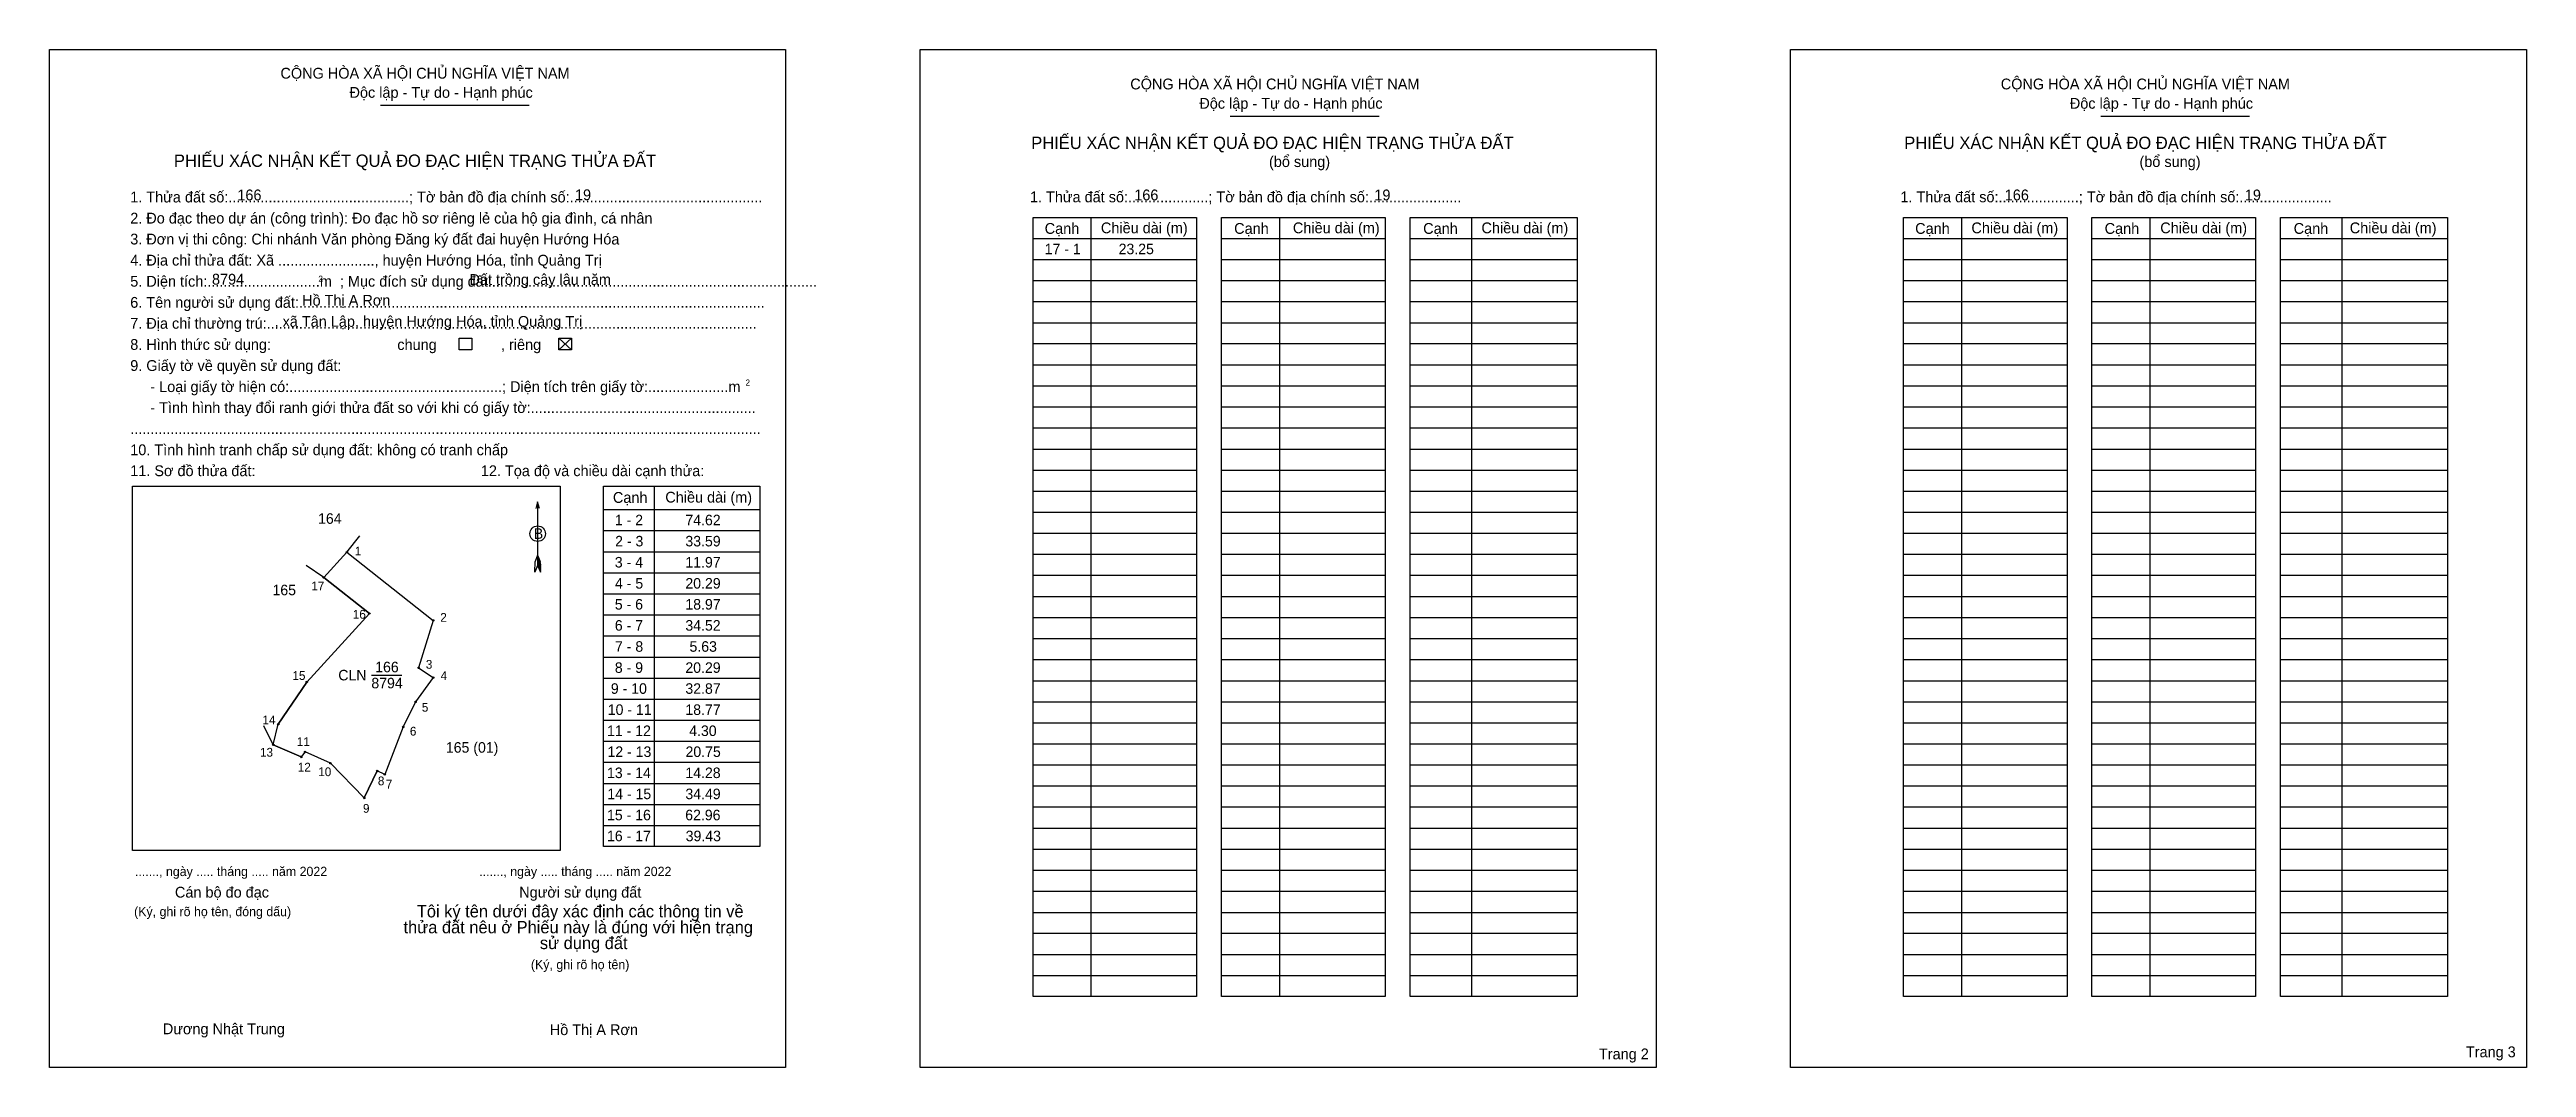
# Model space of a CAD drawing. Extents: x 544722 to 546401, y 1834648 to 1835338.
import ezdxf

# ---------------------------------------------------------------- set-up
doc = ezdxf.new("R2010")
doc.units = 0
for name, color, linetype in [('Level 1', 7, 'Continuous'), ('Level 10', 7, 'Continuous'), ('Level 11', 7, 'Continuous'), ('Level 13', 7, 'Continuous'), ('Level 2', 7, 'Continuous'), ('Level 25', 7, 'Continuous'), ('Level 27', 7, 'Continuous'), ('Level 36', 7, 'Continuous'), ('Level 48', 7, 'Continuous'), ('Level 50', 7, 'Continuous'), ('Level 52', 7, 'Continuous'), ('Level 55', 7, 'Continuous'), ('Level 6', 7, 'Continuous'), ('Level 9', 7, 'Continuous')]:
    doc.layers.add(name, color=color, linetype=linetype)

msp = doc.modelspace()

# ---------------------------------------------------------------- linework, layer by layer
at = {"layer": 'Level 1'}
for p, q in [((544722.3, 1835338.3), (544722.3, 1835338.3)), ((545312.2, 1835338.3), (545312.2, 1835338.3)), ((544946.6, 1835300.6), (545047.4, 1835300.6)), ((545522.5, 1835293.2), (545623.3, 1835293.2)), ((546112.4, 1835293.2), (546213.2, 1835293.2)), ((545428, 1835224.6), (545428, 1834696.5)), ((545555.8, 1835224.6), (545555.8, 1834696.5)), ((545685.9, 1835224.6), (545685.9, 1834696.5)), ((546017.9, 1835224.6), (546017.9, 1834696.5)), ((546145.7, 1835224.6), (546145.7, 1834696.5)), ((546275.8, 1835224.6), (546275.8, 1834696.5)), ((545388.8, 1835210.3), (545499.6, 1835210.3)), ((545388.8, 1835196.1), (545499.6, 1835196.1)), ((545516.5, 1835210.3), (545627.4, 1835210.3)), ((545516.5, 1835196.1), (545627.4, 1835196.1)), ((545644.3, 1835210.3), (545757.5, 1835210.3)), ((545644.3, 1835196.1), (545757.5, 1835196.1)), ((545978.7, 1835210.3), (546089.5, 1835210.3)), ((545978.7, 1835196.1), (546089.5, 1835196.1)), ((546106.4, 1835210.3), (546217.3, 1835210.3)), ((546106.4, 1835196.1), (546217.3, 1835196.1)), ((546234.2, 1835210.3), (546347.4, 1835210.3)), ((546234.2, 1835196.1), (546347.4, 1835196.1)), ((545388.8, 1835181.8), (545499.6, 1835181.8)), ((545516.5, 1835181.8), (545627.4, 1835181.8)), ((545644.3, 1835181.8), (545757.5, 1835181.8)), ((545978.7, 1835181.8), (546089.5, 1835181.8)), ((546106.4, 1835181.8), (546217.3, 1835181.8)), ((546234.2, 1835181.8), (546347.4, 1835181.8)), ((545388.8, 1835167.5), (545499.6, 1835167.5)), ((545516.5, 1835167.5), (545627.4, 1835167.5)), ((545644.3, 1835167.5), (545757.5, 1835167.5)), ((545978.7, 1835167.5), (546089.5, 1835167.5)), ((546106.4, 1835167.5), (546217.3, 1835167.5)), ((546234.2, 1835167.5), (546347.4, 1835167.5)), ((545388.8, 1835153.2), (545499.6, 1835153.2)), ((545516.5, 1835153.2), (545627.4, 1835153.2)), ((545644.3, 1835153.2), (545757.5, 1835153.2)), ((545978.7, 1835153.2), (546089.5, 1835153.2)), ((546106.4, 1835153.2), (546217.3, 1835153.2)), ((546234.2, 1835153.2), (546347.4, 1835153.2)), ((545067.4, 1835142.7), (545076, 1835134.7)), ((545067.4, 1835134.7), (545076, 1835142.7)), ((545388.8, 1835139), (545499.6, 1835139)), ((545516.5, 1835139), (545627.4, 1835139)), ((545644.3, 1835139), (545757.5, 1835139)), ((545978.7, 1835139), (546089.5, 1835139)), ((546106.4, 1835139), (546217.3, 1835139)), ((546234.2, 1835139), (546347.4, 1835139)), ((545388.8, 1835124.7), (545499.6, 1835124.7)), ((545388.8, 1835110.4), (545499.6, 1835110.4)), ((545516.5, 1835124.7), (545627.4, 1835124.7)), ((545516.5, 1835110.4), (545627.4, 1835110.4)), ((545644.3, 1835124.7), (545757.5, 1835124.7)), ((545644.3, 1835110.4), (545757.5, 1835110.4)), ((545978.7, 1835124.7), (546089.5, 1835124.7)), ((545978.7, 1835110.4), (546089.5, 1835110.4)), ((546106.4, 1835124.7), (546217.3, 1835124.7)), ((546106.4, 1835110.4), (546217.3, 1835110.4)), ((546234.2, 1835124.7), (546347.4, 1835124.7)), ((546234.2, 1835110.4), (546347.4, 1835110.4)), ((545388.8, 1835096.2), (545499.6, 1835096.2)), ((545516.5, 1835096.2), (545627.4, 1835096.2)), ((545644.3, 1835096.2), (545757.5, 1835096.2)), ((545978.7, 1835096.2), (546089.5, 1835096.2)), ((546106.4, 1835096.2), (546217.3, 1835096.2)), ((546234.2, 1835096.2), (546347.4, 1835096.2)), ((545388.8, 1835081.9), (545499.6, 1835081.9)), ((545516.5, 1835081.9), (545627.4, 1835081.9)), ((545644.3, 1835081.9), (545757.5, 1835081.9)), ((545978.7, 1835081.9), (546089.5, 1835081.9)), ((546106.4, 1835081.9), (546217.3, 1835081.9)), ((546234.2, 1835081.9), (546347.4, 1835081.9)), ((545388.8, 1835067.6), (545499.6, 1835067.6)), ((545516.5, 1835067.6), (545627.4, 1835067.6)), ((545644.3, 1835067.6), (545757.5, 1835067.6)), ((545978.7, 1835067.6), (546089.5, 1835067.6)), ((546106.4, 1835067.6), (546217.3, 1835067.6)), ((546234.2, 1835067.6), (546347.4, 1835067.6)), ((545388.8, 1835053.3), (545499.6, 1835053.3)), ((545516.5, 1835053.3), (545627.4, 1835053.3)), ((545644.3, 1835053.3), (545757.5, 1835053.3)), ((545978.7, 1835053.3), (546089.5, 1835053.3)), ((546106.4, 1835053.3), (546217.3, 1835053.3)), ((546234.2, 1835053.3), (546347.4, 1835053.3)), ((544778.5, 1835042.4), (544778.5, 1835042.4)), ((545053.1, 1835031.7), (545053.1, 1834988.6)), ((545097.7, 1835026.6), (545203.6, 1835026.6)), ((545132, 1835042.5), (545132, 1834798.2)), ((545388.8, 1835039.1), (545499.6, 1835039.1)), ((545516.5, 1835039.1), (545627.4, 1835039.1)), ((545644.3, 1835039.1), (545757.5, 1835039.1)), ((545978.7, 1835039.1), (546089.5, 1835039.1)), ((546106.4, 1835039.1), (546217.3, 1835039.1)), ((546234.2, 1835039.1), (546347.4, 1835039.1)), ((545097.7, 1835012.3), (545203.6, 1835012.3)), ((545388.8, 1835024.8), (545499.6, 1835024.8)), ((545388.8, 1835010.5), (545499.6, 1835010.5)), ((545516.5, 1835024.8), (545627.4, 1835024.8)), ((545516.5, 1835010.5), (545627.4, 1835010.5)), ((545644.3, 1835024.8), (545757.5, 1835024.8)), ((545644.3, 1835010.5), (545757.5, 1835010.5)), ((545978.7, 1835024.8), (546089.5, 1835024.8)), ((545978.7, 1835010.5), (546089.5, 1835010.5)), ((546106.4, 1835024.8), (546217.3, 1835024.8)), ((546106.4, 1835010.5), (546217.3, 1835010.5)), ((546234.2, 1835024.8), (546347.4, 1835024.8)), ((546234.2, 1835010.5), (546347.4, 1835010.5)), ((545053.1, 1834995.7), (545051.3, 1834991.3)), ((545053.1, 1834995.7), (545054.9, 1834991.3)), ((545053.1, 1834995.1), (545054.9, 1834990.7)), ((545053.1, 1834994.5), (545054.9, 1834990.1)), ((545053.1, 1834993.9), (545055, 1834989.4)), ((545053.1, 1834993.2), (545055, 1834988.8)), ((545053.1, 1834992.6), (545055, 1834988.1)), ((545097.7, 1834998), (545203.6, 1834998)), ((545388.8, 1834996.3), (545499.6, 1834996.3)), ((545516.5, 1834996.3), (545627.4, 1834996.3)), ((545644.3, 1834996.3), (545757.5, 1834996.3)), ((545978.7, 1834996.3), (546089.5, 1834996.3)), ((546106.4, 1834996.3), (546217.3, 1834996.3)), ((546234.2, 1834996.3), (546347.4, 1834996.3)), ((545051.2, 1834984.2), (545051.3, 1834991.3)), ((545053.1, 1834988.6), (545051.2, 1834984.2)), ((545053.1, 1834992), (545055, 1834987.5)), ((545053.1, 1834991.4), (545055, 1834986.8)), ((545053.1, 1834990.7), (545055, 1834986.2)), ((545053.1, 1834990.1), (545055, 1834985.6)), ((545053.1, 1834989.5), (545055, 1834984.9)), ((545053.1, 1834988.6), (545055, 1834984.2)), ((545055, 1834984.2), (545054.9, 1834991.3)), ((545097.7, 1834983.7), (545203.6, 1834983.7)), ((545388.8, 1834982), (545499.6, 1834982)), ((545516.5, 1834982), (545627.4, 1834982)), ((545644.3, 1834982), (545757.5, 1834982)), ((545978.7, 1834982), (546089.5, 1834982)), ((546106.4, 1834982), (546217.3, 1834982)), ((546234.2, 1834982), (546347.4, 1834982)), ((545097.7, 1834969.5), (545203.6, 1834969.5)), ((545388.8, 1834967.7), (545499.6, 1834967.7)), ((545516.5, 1834967.7), (545627.4, 1834967.7)), ((545644.3, 1834967.7), (545757.5, 1834967.7)), ((545978.7, 1834967.7), (546089.5, 1834967.7)), ((546106.4, 1834967.7), (546217.3, 1834967.7)), ((546234.2, 1834967.7), (546347.4, 1834967.7)), ((545097.7, 1834955.2), (545203.6, 1834955.2)), ((545388.8, 1834953.4), (545499.6, 1834953.4)), ((545516.5, 1834953.4), (545627.4, 1834953.4)), ((545644.3, 1834953.4), (545757.5, 1834953.4)), ((545978.7, 1834953.4), (546089.5, 1834953.4)), ((546106.4, 1834953.4), (546217.3, 1834953.4)), ((546234.2, 1834953.4), (546347.4, 1834953.4)), ((545097.7, 1834940.9), (545203.6, 1834940.9)), ((545097.7, 1834926.6), (545203.6, 1834926.6)), ((545388.8, 1834939.2), (545499.6, 1834939.2)), ((545516.5, 1834939.2), (545627.4, 1834939.2)), ((545644.3, 1834939.2), (545757.5, 1834939.2)), ((545978.7, 1834939.2), (546089.5, 1834939.2)), ((546106.4, 1834939.2), (546217.3, 1834939.2)), ((546234.2, 1834939.2), (546347.4, 1834939.2)), ((545097.7, 1834912.4), (545203.6, 1834912.4)), ((545388.8, 1834924.9), (545499.6, 1834924.9)), ((545388.8, 1834910.6), (545499.6, 1834910.6)), ((545516.5, 1834924.9), (545627.4, 1834924.9)), ((545516.5, 1834910.6), (545627.4, 1834910.6)), ((545644.3, 1834924.9), (545757.5, 1834924.9)), ((545644.3, 1834910.6), (545757.5, 1834910.6)), ((545978.7, 1834924.9), (546089.5, 1834924.9)), ((545978.7, 1834910.6), (546089.5, 1834910.6)), ((546106.4, 1834924.9), (546217.3, 1834924.9)), ((546106.4, 1834910.6), (546217.3, 1834910.6)), ((546234.2, 1834924.9), (546347.4, 1834924.9)), ((546234.2, 1834910.6), (546347.4, 1834910.6)), ((545097.7, 1834898.1), (545203.6, 1834898.1)), ((545388.8, 1834896.3), (545499.6, 1834896.3)), ((545516.5, 1834896.3), (545627.4, 1834896.3)), ((545644.3, 1834896.3), (545757.5, 1834896.3)), ((545978.7, 1834896.3), (546089.5, 1834896.3)), ((546106.4, 1834896.3), (546217.3, 1834896.3)), ((546234.2, 1834896.3), (546347.4, 1834896.3)), ((545097.7, 1834883.8), (545203.6, 1834883.8)), ((545388.8, 1834882.1), (545499.6, 1834882.1)), ((545516.5, 1834882.1), (545627.4, 1834882.1)), ((545644.3, 1834882.1), (545757.5, 1834882.1)), ((545978.7, 1834882.1), (546089.5, 1834882.1)), ((546106.4, 1834882.1), (546217.3, 1834882.1)), ((546234.2, 1834882.1), (546347.4, 1834882.1)), ((545097.7, 1834869.6), (545203.6, 1834869.6)), ((545388.8, 1834867.8), (545499.6, 1834867.8)), ((545516.5, 1834867.8), (545627.4, 1834867.8)), ((545644.3, 1834867.8), (545757.5, 1834867.8)), ((545978.7, 1834867.8), (546089.5, 1834867.8)), ((546106.4, 1834867.8), (546217.3, 1834867.8)), ((546234.2, 1834867.8), (546347.4, 1834867.8)), ((545097.7, 1834855.3), (545203.6, 1834855.3)), ((545388.8, 1834853.5), (545499.6, 1834853.5)), ((545516.5, 1834853.5), (545627.4, 1834853.5)), ((545644.3, 1834853.5), (545757.5, 1834853.5)), ((545978.7, 1834853.5), (546089.5, 1834853.5)), ((546106.4, 1834853.5), (546217.3, 1834853.5)), ((546234.2, 1834853.5), (546347.4, 1834853.5)), ((545097.7, 1834841), (545203.6, 1834841)), ((545097.7, 1834826.7), (545203.6, 1834826.7)), ((545388.8, 1834839.3), (545499.6, 1834839.3)), ((545388.8, 1834825), (545499.6, 1834825)), ((545516.5, 1834839.3), (545627.4, 1834839.3)), ((545516.5, 1834825), (545627.4, 1834825)), ((545644.3, 1834839.3), (545757.5, 1834839.3)), ((545644.3, 1834825), (545757.5, 1834825)), ((545978.7, 1834839.3), (546089.5, 1834839.3)), ((545978.7, 1834825), (546089.5, 1834825)), ((546106.4, 1834839.3), (546217.3, 1834839.3)), ((546106.4, 1834825), (546217.3, 1834825)), ((546234.2, 1834839.3), (546347.4, 1834839.3)), ((546234.2, 1834825), (546347.4, 1834825)), ((545097.7, 1834812.5), (545203.6, 1834812.5)), ((545388.8, 1834810.7), (545499.6, 1834810.7)), ((545516.5, 1834810.7), (545627.4, 1834810.7)), ((545644.3, 1834810.7), (545757.5, 1834810.7)), ((545978.7, 1834810.7), (546089.5, 1834810.7)), ((546106.4, 1834810.7), (546217.3, 1834810.7)), ((546234.2, 1834810.7), (546347.4, 1834810.7)), ((545068.4, 1834795.5), (545068.4, 1834795.5)), ((545388.8, 1834796.4), (545499.6, 1834796.4)), ((545516.5, 1834796.4), (545627.4, 1834796.4)), ((545644.3, 1834796.4), (545757.5, 1834796.4)), ((545978.7, 1834796.4), (546089.5, 1834796.4)), ((546106.4, 1834796.4), (546217.3, 1834796.4)), ((546234.2, 1834796.4), (546347.4, 1834796.4)), ((545388.8, 1834782.2), (545499.6, 1834782.2)), ((545516.5, 1834782.2), (545627.4, 1834782.2)), ((545644.3, 1834782.2), (545757.5, 1834782.2)), ((545978.7, 1834782.2), (546089.5, 1834782.2)), ((546106.4, 1834782.2), (546217.3, 1834782.2)), ((546234.2, 1834782.2), (546347.4, 1834782.2)), ((545388.8, 1834767.9), (545499.6, 1834767.9)), ((545516.5, 1834767.9), (545627.4, 1834767.9)), ((545644.3, 1834767.9), (545757.5, 1834767.9)), ((545978.7, 1834767.9), (546089.5, 1834767.9)), ((546106.4, 1834767.9), (546217.3, 1834767.9)), ((546234.2, 1834767.9), (546347.4, 1834767.9)), ((545388.8, 1834753.6), (545499.6, 1834753.6)), ((545516.5, 1834753.6), (545627.4, 1834753.6)), ((545644.3, 1834753.6), (545757.5, 1834753.6)), ((545978.7, 1834753.6), (546089.5, 1834753.6)), ((546106.4, 1834753.6), (546217.3, 1834753.6)), ((546234.2, 1834753.6), (546347.4, 1834753.6)), ((545388.8, 1834739.4), (545499.6, 1834739.4)), ((545388.8, 1834725.1), (545499.6, 1834725.1)), ((545516.5, 1834739.4), (545627.4, 1834739.4)), ((545516.5, 1834725.1), (545627.4, 1834725.1)), ((545644.3, 1834739.4), (545757.5, 1834739.4)), ((545644.3, 1834725.1), (545757.5, 1834725.1)), ((545978.7, 1834739.4), (546089.5, 1834739.4)), ((545978.7, 1834725.1), (546089.5, 1834725.1)), ((546106.4, 1834739.4), (546217.3, 1834739.4)), ((546106.4, 1834725.1), (546217.3, 1834725.1)), ((546234.2, 1834739.4), (546347.4, 1834739.4)), ((546234.2, 1834725.1), (546347.4, 1834725.1)), ((545388.8, 1834710.8), (545499.6, 1834710.8)), ((545516.5, 1834710.8), (545627.4, 1834710.8)), ((545644.3, 1834710.8), (545757.5, 1834710.8)), ((545978.7, 1834710.8), (546089.5, 1834710.8)), ((546106.4, 1834710.8), (546217.3, 1834710.8)), ((546234.2, 1834710.8), (546347.4, 1834710.8)), ((545221.1, 1834648.5), (545221.1, 1834648.5)), ((545810.9, 1834648.5), (545810.9, 1834648.5))]:
    msp.add_line(p, q, dxfattribs=at)
for points in [[(545388.8, 1835224.6), (545499.6, 1835224.6), (545499.6, 1834696.5), (545388.8, 1834696.5)], [(545516.5, 1835224.6), (545627.4, 1835224.6), (545627.4, 1834696.5), (545516.5, 1834696.5)], [(545644.3, 1835224.6), (545757.5, 1835224.6), (545757.5, 1834696.5), (545644.3, 1834696.5)], [(545978.7, 1835224.6), (546089.5, 1835224.6), (546089.5, 1834696.5), (545978.7, 1834696.5)], [(546106.4, 1835224.6), (546217.3, 1835224.6), (546217.3, 1834696.5), (546106.4, 1834696.5)], [(546234.2, 1835224.6), (546347.4, 1835224.6), (546347.4, 1834696.5), (546234.2, 1834696.5)], [(544778.5, 1835042.4), (545068.4, 1835042.4), (545068.4, 1834795.5), (544778.5, 1834795.5)], [(545097.7, 1835042.5), (545203.6, 1835042.5), (545203.6, 1834798.2), (545097.7, 1834798.2)]]:
    msp.add_lwpolyline(points, close=True, dxfattribs=at)
msp.add_lwpolyline([(545054.4, 1835027.2), (545053.1, 1835031.7), (545051.9, 1835027.2)], dxfattribs=at)
msp.add_circle((545053.1, 1835010.2), 5.27, dxfattribs=at)
at = {"layer": 'Level 10'}
msp.add_lwpolyline([(544982.3, 1834951.4), (544972.4, 1834919.3), (544982.3, 1834912.7), (544970.4, 1834896.2), (544962, 1834879.3), (544949.5, 1834847.1), (544944.4, 1834849.4), (544935.6, 1834831.1), (544912.7, 1834854.7), (544895.5, 1834862.3), (544892.9, 1834858.9), (544873.9, 1834867.2), (544877.3, 1834881.1), (544896.6, 1834909.7), (544939.1, 1834956.2), (544908.1, 1834980.5), (544923.8, 1834997.7)], close=True, dxfattribs=at)
at = {"layer": 'Level 11'}
for centre in [(544923.8, 1834997.7), (544908.1, 1834980.5), (544939.1, 1834956.2), (544982.3, 1834951.4), (544982.3, 1834951.4), (544896.6, 1834909.7), (544972.4, 1834919.3), (544982.3, 1834912.7), (544970.4, 1834896.2), (544877.3, 1834881.1), (544962, 1834879.3), (544873.9, 1834867.2), (544892.9, 1834858.9), (544895.5, 1834862.3), (544912.7, 1834854.7), (544944.4, 1834849.4), (544949.5, 1834847.1), (544935.6, 1834831.1)]:
    msp.add_circle(centre, 0.476, dxfattribs=at)
at = {"layer": 'Level 2'}
for points in [[(544722.3, 1835338.3), (545221.1, 1835338.3), (545221.1, 1834648.5), (544722.3, 1834648.5)], [(545312.2, 1835338.3), (545811, 1835338.3), (545811, 1834648.5), (545312.2, 1834648.5)], [(545902.1, 1835338.3), (546400.8, 1835338.3), (546400.8, 1834648.5), (545902.1, 1834648.5)]]:
    msp.add_lwpolyline(points, close=True, dxfattribs=at)
at = {"layer": 'Level 25'}
for p, q in [((544908.1, 1834980.5), (544939.1, 1834956.2)), ((544896.6, 1834909.7), (544877.3, 1834881.1)), ((544873.9, 1834867.2), (544892.9, 1834858.9)), ((544935.6, 1834831.1), (544944.4, 1834849.4))]:
    msp.add_line(p, q, dxfattribs=at)
at = {"layer": 'Level 27'}
for p, q in [((544923.8, 1834997.7), (544932.6, 1835008.8)), ((544908.1, 1834980.5), (544896.3, 1834988.6)), ((544873.9, 1834867.2), (544867.6, 1834880))]:
    msp.add_line(p, q, dxfattribs=at)
at = {"layer": 'Level 50'}
for points in [[(545000, 1835142.7), (545008.6, 1835142.7), (545008.6, 1835134.7), (545000, 1835134.7)], [(545067.4, 1835142.7), (545076, 1835142.7), (545076, 1835134.7), (545067.4, 1835134.7)]]:
    msp.add_lwpolyline(points, close=True, dxfattribs=at)
at = {"layer": 'Level 9'}
msp.add_line((544940.4, 1834914.4), (544961.1, 1834914.4), dxfattribs=at)

# ---------------------------------------------------------------- texts
at = {"layer": 'Level 1'}
for s, height, p in [('CỘNG HÒA XÃ HỘI CHỦ NGHĨA VIỆT NAM', 7.326, (544878.8, 1835318.6)), ('Độc lập - Tự do - Hạnh phúc', 7.326, (544925.6, 1835305.6)), ('CỘNG HÒA XÃ HỘI CHỦ NGHĨA VIỆT NAM', 7.326, (545454.7, 1835311.3)), ('CỘNG HÒA XÃ HỘI CHỦ NGHĨA VIỆT NAM', 7.326, (546044.6, 1835311.3)), ('Độc lập - Tự do - Hạnh phúc', 7.326, (545501.5, 1835298.2)), ('Độc lập - Tự do - Hạnh phúc', 7.326, (546091.4, 1835298.2)), ('PHIẾU XÁC NHẬN KẾT QUẢ ĐO ĐẠC HIỆN TRẠNG THỬA ĐẤT', 8.373, (545387.6, 1835270.9)), ('PHIẾU XÁC NHẬN KẾT QUẢ ĐO ĐẠC HIỆN TRẠNG THỬA ĐẤT', 8.373, (545979.2, 1835270.9)), ('PHIẾU XÁC NHẬN KẾT QUẢ ĐO ĐẠC HIỆN TRẠNG THỬA ĐẤT', 8.373, (544806.6, 1835258.8)), ('(bổ sung)', 7.33, (545548.7, 1835258.7)), ('(bổ sung)', 7.33, (546138.6, 1835258.7)), ('2. Đo đạc theo dự án (công trình): Đo đạc hồ sơ riêng lẻ của hộ gia đình, cá nhân', 7.326, (544777, 1835220.4)), ('1. Thửa đất số:.............................................; Tờ bản đồ địa chính số:................................................', 7.326, (544777, 1835234.7)), ('1. Thửa đất số:....................; Tờ bản đồ địa chính số:.......................', 7.326, (545386.7, 1835234.8)), ('1. Thửa đất số:....................; Tờ bản đồ địa chính số:.......................', 7.326, (545976.6, 1835234.8)), ('3. Đơn vị thi công: Chi nhánh Văn phòng Đăng ký đất đai huyện Hướng Hóa', 7.326, (544777, 1835206.2)), ('Cạnh', 7.33, (545396.7, 1835213.4)), ('Chiều dài (m)', 7.326, (545434.8, 1835213.8)), ('Cạnh', 7.33, (545525.1, 1835213.4)), ('Chiều dài (m)', 7.326, (545564.9, 1835213.8)), ('Cạnh', 7.33, (545653.2, 1835213.4)), ('Chiều dài (m)', 7.326, (545692.7, 1835213.8)), ('Cạnh', 7.33, (545986.6, 1835213.4)), ('Chiều dài (m)', 7.326, (546024.7, 1835213.8)), ('Cạnh', 7.33, (546115, 1835213.4)), ('Chiều dài (m)', 7.326, (546152.7, 1835213.8)), ('Cạnh', 7.33, (546243.1, 1835213.4)), ('Chiều dài (m)', 7.326, (546281.1, 1835213.8)), ('4. Địa chỉ thửa đất: Xã ........................, huyện Hướng Hóa, tỉnh Quảng Trị', 7.326, (544777, 1835191.9)), ('5. Diện tích:............................m  ; Mục đích sử dụng đất:.................................................................................', 7.326, (544777, 1835177.6)), ('2', 4.19, (544904.5, 1835180.9)), ('6. Tên người sử dụng đất:....................................................................................................................', 7.326, (544777, 1835163.3)), ('7. Địa chỉ thường trú:..........................................................................................................................', 7.326, (544777, 1835149.1)), ('9. Giấy tờ về quyền sử dụng đất:', 7.326, (544777, 1835120.5)), ('chung                , riêng', 7.326, (544958, 1835134.7)), ('     - Loại giấy tờ hiện có:.....................................................; Diện tích trên giấy tờ:....................m', 7.326, (544777, 1835106.2)), ('2', 4.19, (545193.9, 1835110.5)), ('     - Tình hình thay đổi ranh giới thửa đất so với khi có giấy tờ:........................................................', 7.326, (544777, 1835092)), ('.............................................................................................................................................................', 7.326, (544777, 1835077.7)), ('10. Tình hình tranh chấp sử dụng đất: không có tranh chấp', 7.326, (544777, 1835063.4)), ('11. Sơ đồ thửa đất:', 7.326, (544777, 1835049.2)), ('12. Tọa độ và chiều dài cạnh thửa:', 7.326, (545014.6, 1835049.2)), ('Cạnh', 7.33, (545104.1, 1835031.1)), ('Chiều dài (m)', 7.326, (545139.6, 1835031.3)), ('B', 7.14, (545050.5, 1835006.7)), ('......., ngày ..... tháng ..... năm 2022', 6.28, (544780.2, 1834778.2)), ('......., ngày ..... tháng ..... năm 2022', 6.28, (545013.5, 1834778.2)), ('(Ký, ghi rõ họ tên, đóng dấu)', 6.28, (544779.6, 1834751)), ('Cán bộ đo đạc', 7.326, (544807.3, 1834763.6)), ('Tôi ký tên dưới đây xác định các thông tin về', 8.325, (544971.2, 1834750.2)), ('Người sử dụng đất', 7.326, (545040.6, 1834763.6)), ('thửa đất nêu ở Phiếu này là đúng với hiện trạng', 8.325, (544962.2, 1834739.4)), ('sử dụng đất', 8.325, (545054.6, 1834728.7)), ('(Ký, ghi rõ họ tên)', 6.28, (545048.5, 1834715.1)), ('Dương Nhật Trung', 7.326, (544799.1, 1834671)), ('Trang 2', 7.33, (545772.3, 1834654)), ('Trang 3', 7.33, (546359.8, 1834655.4))]:
    msp.add_text(s, height=height, dxfattribs=at).set_placement(p)
at = {"layer": 'Level 13'}
for s, p in [('CLN', (544918, 1834910.8)), ('8794', (544940.4, 1834905.4)), ('166', (544943, 1834916.3))]:
    msp.add_text(s, height=7.14, dxfattribs=at).set_placement(p)
at = {"layer": 'Level 36'}
for s, p in [('164', (544904.3, 1835016.9)), ('165', (544873.4, 1834968.5)), ('165 (01)', (544990.9, 1834861.8))]:
    msp.add_text(s, height=7.14, dxfattribs=at).set_placement(p)
at = {"layer": 'Level 48'}
msp.add_text('8. Hình thức sử dụng:', height=7.326, dxfattribs=at).set_placement((544777, 1835134.8))
at = {"layer": 'Level 52'}
for s, p in [('17 - 1', (545396.7, 1835199.6)), ('23.25', (545446.8, 1835199.6)), ('1 - 2', (545105.4, 1835015.9)), ('74.62', (545153.2, 1835015.9)), ('3 - 4', (545105.4, 1834987.3)), ('2 - 3', (545105.6, 1835001.6)), ('33.59', (545153.2, 1835001.6)), ('11.97', (545153.2, 1834987.3)), ('4 - 5', (545105.5, 1834973)), ('20.29', (545153.2, 1834973)), ('5 - 6', (545105.4, 1834958.8)), ('18.97', (545153.2, 1834958.8)), ('6 - 7', (545105.4, 1834944.5)), ('34.52', (545153.2, 1834944.5)), ('7 - 8', (545105.5, 1834930.2)), ('5.63', (545156, 1834930.2)), ('9 - 10', (545102.7, 1834901.7)), ('8 - 9', (545105.4, 1834915.9)), ('32.87', (545153.2, 1834901.7)), ('20.29', (545153.2, 1834915.9)), ('10 - 11', (545100.6, 1834887.4)), ('18.77', (545153.2, 1834887.4)), ('11 - 12', (545100.1, 1834873.1)), ('4.30', (545155.8, 1834873.1)), ('12 - 13', (545100.4, 1834858.9)), ('20.75', (545153.3, 1834858.9)), ('13 - 14', (545100.1, 1834844.6)), ('14.28', (545153.2, 1834844.6)), ('14 - 15', (545100.3, 1834830.3)), ('34.49', (545153.2, 1834830.3)), ('15 - 16', (545100.1, 1834816)), ('16 - 17', (545100.1, 1834801.8)), ('62.96', (545153.1, 1834816)), ('39.43', (545153.4, 1834801.8))]:
    msp.add_text(s, height=7.14, dxfattribs=at).set_placement(p)
at = {"layer": 'Level 55'}
for s, p in [('1', (544923.7, 1834997.7)), ('17', (544907.9, 1834980.5)), ('16', (544938.9, 1834956.2)), ('2', (544982.3, 1834951.4)), ('15', (544896.5, 1834909.7)), ('3', (544972.3, 1834919.3)), ('4', (544982.3, 1834912.7)), ('5', (544970.4, 1834896.2)), ('14', (544877.2, 1834881.1)), ('6', (544961.9, 1834879.3)), ('13', (544873.7, 1834867.2)), ('12', (544892.7, 1834858.9)), ('11', (544895.4, 1834862.3)), ('10', (544912.5, 1834854.7)), ('8', (544944.3, 1834849.4)), ('7', (544949.4, 1834847.1)), ('9', (544935.5, 1834831.1))]:
    msp.add_text(s, height=0.238, dxfattribs=at).set_placement(p)
at = {"layer": 'Level 6'}
for s, height, p in [('166', 7.33, (544849.6, 1835236.1)), ('19', 7.33, (545078.4, 1835236.2)), ('166', 7.33, (545457.4, 1835236.1)), ('19', 7.33, (545620.1, 1835236.1)), ('166', 7.33, (546047.3, 1835236.1)), ('19', 7.33, (546210, 1835236.1)), ('8794', 7.33, (544832.4, 1835179)), ('Đất trồng cây lâu năm', 7.326, (545006.9, 1835178.8)), ('Hồ Thị A Rơn', 7.326, (544893.5, 1835164.7)), (', xã Tân Lập, huyện Hướng Hóa, tỉnh Quảng Trị', 7.326, (544874.8, 1835150.4)), ('Hồ Thị A Rơn', 7.326, (545061.3, 1834670.4))]:
    msp.add_text(s, height=height, dxfattribs=at).set_placement(p)
at = {"layer": 'Level 9'}
for s, p in [('1', (544929.2, 1834995.5)), ('17', (544899.7, 1834971.8)), ('16', (544927.8, 1834952.6)), ('2', (544987.1, 1834950.5)), ('15', (544886.9, 1834911.1)), ('3', (544977.3, 1834918.7)), ('4', (544987.3, 1834911)), ('5', (544974.6, 1834889.6)), ('14', (544866.6, 1834881)), ('6', (544966.5, 1834873.4)), ('13', (544864.9, 1834859.1)), ('11', (544889.9, 1834866.3)), ('12', (544890.5, 1834849)), ('10', (544904.4, 1834845.9)), ('8', (544944.8, 1834839.7)), ('7', (544950.2, 1834837.5)), ('9', (544934.7, 1834821.1))]:
    msp.add_text(s, height=5.95, dxfattribs=at).set_placement(p)

doc.saveas('drawing.dxf')
